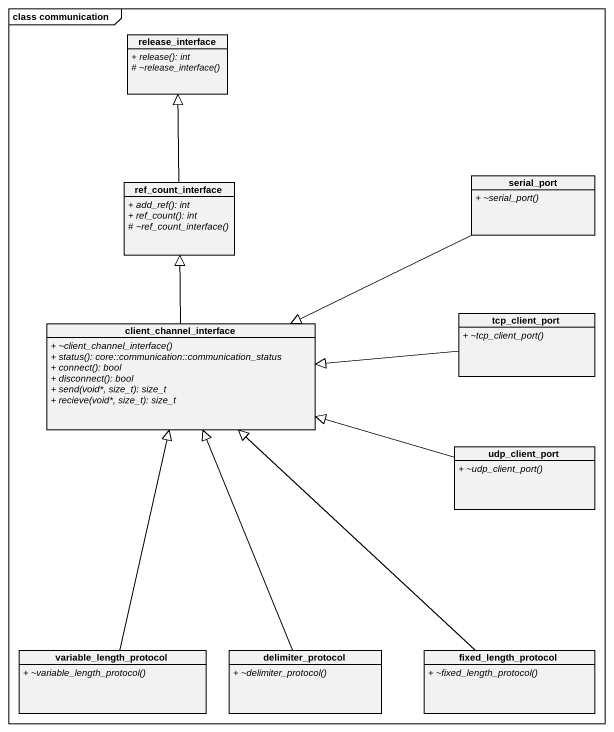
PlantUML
@startuml
mainframe class communication
hide circle
hide empty members
skinparam classAttributeIconSize 0
class release_interface {
  {abstract} + release(): int
  {abstract} # ~release_interface()
}
class ref_count_interface {
  {abstract} + add_ref(): int
  {abstract} + ref_count(): int
  {abstract} # ~ref_count_interface()
}
class serial_port {
  {abstract} + ~serial_port()
}
class tcp_client_port {
  {abstract} + ~tcp_client_port()
}
class client_channel_interface {
  {abstract} + ~client_channel_interface()
  {abstract} + status(): core::communication::communication_status
  {abstract} + connect(): bool
  {abstract} + disconnect(): bool
  {abstract} + send(void*, size_t): size_t
  {abstract} + recieve(void*, size_t): size_t
}
class udp_client_port {
  {abstract} + ~udp_client_port()
}
class variable_length_protocol {
  {abstract} + ~variable_length_protocol()
}
class delimiter_protocol {
  {abstract} + ~delimiter_protocol()
}
class fixed_length_protocol {
  {abstract} + ~fixed_length_protocol()
}
ref_count_interface -up-|> release_interface
serial_port -left-|> client_channel_interface
tcp_client_port -left-|> client_channel_interface
client_channel_interface -up-|> ref_count_interface
udp_client_port -left-|> client_channel_interface
variable_length_protocol -up-|> client_channel_interface
delimiter_protocol -up-|> client_channel_interface
fixed_length_protocol -up-|> client_channel_interface
@enduml
